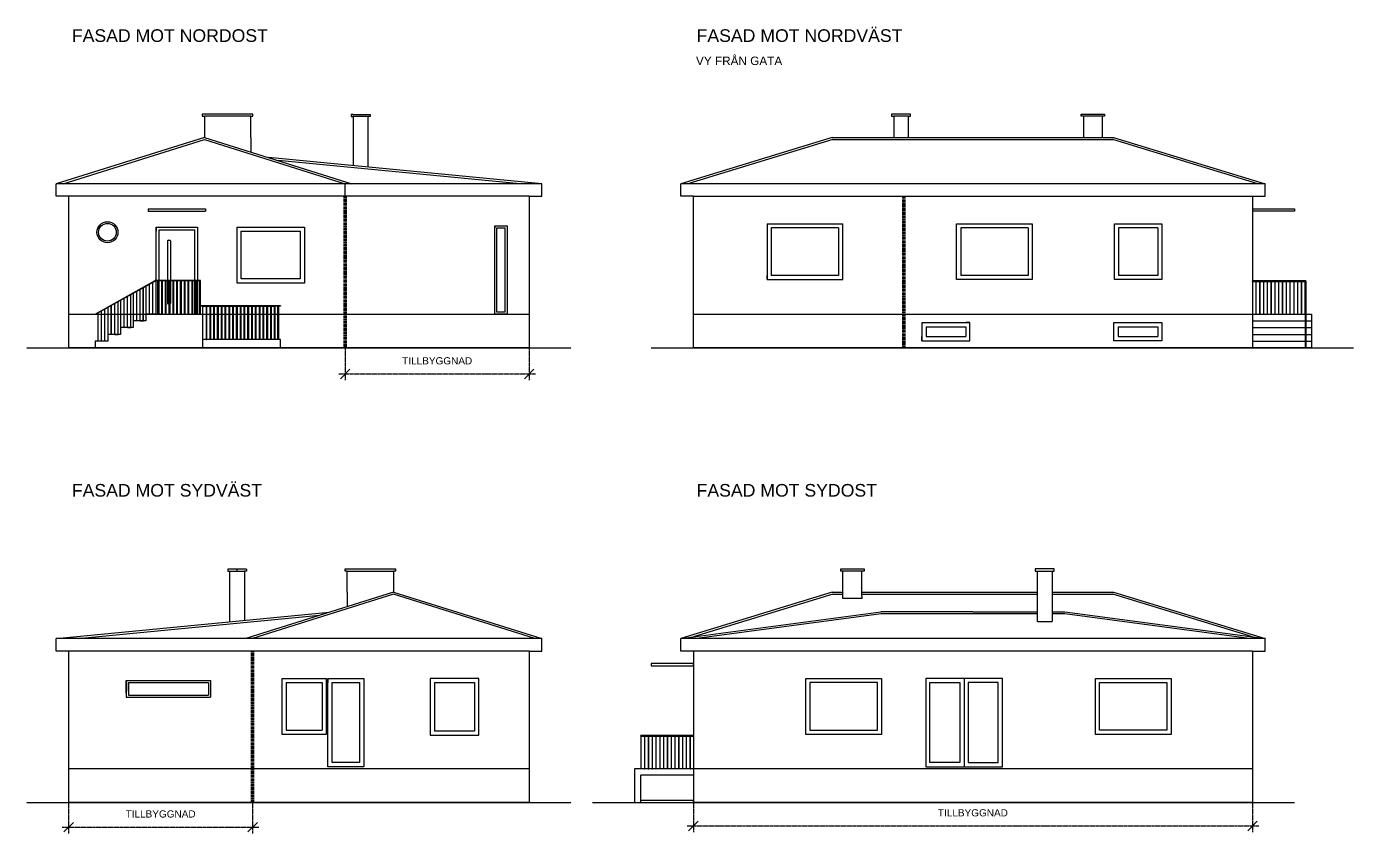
# Model space of a CAD drawing. Header units: millimetres. Extents: x -90687 to 89961, y -57823 to 169777.
# Drawn here: x -48065 to -16545, y 7147 to 26312 of the extents above; entities that cross this region are included whole.
import ezdxf

# ---------------------------------------------------------------- set-up
doc = ezdxf.new("R2010")
doc.units = ezdxf.units.MM
doc.linetypes.add('ACAD_ISO04W100', pattern=[30, 24, -3, 0, -3])
doc.linetypes.add('CENTER2', pattern=[28.575, 19.05, -3.175, 3.175, -3.175])
doc.layers.get('0').update_dxf_attribs({"color": 1})
for name, color, linetype in [('Angivelser', 7, 'Continuous'), ('Förtydligande', 8, 'CENTER2'), ('Grundritningar', 1, 'Continuous'), ('Rörelsefogar', 1, 'CENTER2')]:
    doc.layers.add(name, color=color, linetype=linetype)
doc.styles.get("Standard").update_dxf_attribs({"font": 'Arial.ttf', "height": 170})
doc.dimstyles.new('Egen dimension', dxfattribs={"dimscale": 10, "dimtxt": 2.5, "dimasz": 15, "dimexe": 10, "dimexo": 0.625, "dimgap": 15, "dimtad": 1, "dimlfac": 0.001, "dimtxsty": 'Standard', "dimblk": 'OBLIQUE', "dimblk1": 'OBLIQUE', "dimblk2": 'OBLIQUE', "dimcen": 20, "dimdle": 10, "dimadec": 0, "dimazin": 0, "dimtfac": 1, "dimtmove": 0, "dimatfit": 3, "dimldrblk": 'OPEN90', "dimfxl": 1, "dimarcsym": 0})

# ---------------------------------------------------------------- blocks, each defined once
blk = doc.blocks.new('_Oblique')
at = {"color": 0, "linetype": 'ByBlock', "lineweight": -2}
blk.add_line((-0.5, -0.5), (0.5, 0.5), dxfattribs=at)
blk = doc.blocks.new('*D126')
at = {"layer": 'Defpoints', "color": 0, "transparency": 16777216}
for p in [(-40495, 18680), (-36125, 18680), (-36125, 18060)]:
    blk.add_point(p, dxfattribs=at)
at = {"layer": 'Förtydligande', "color": 0, "lineweight": -2, "transparency": 16777216}
for p, q in [((-40495, 18670), (-40495, 17910)), ((-36125, 18670), (-36125, 17910)), ((-40645, 18060), (-35975, 18060))]:
    blk.add_line(p, q, dxfattribs=at)
at = {"layer": 'Förtydligande', "color": 0, "lineweight": -2, "transparency": 16777216, "xscale": 225, "yscale": 225, "zscale": 225, "rotation": 180}
blk.add_blockref('_Oblique', (-40495, 18060), dxfattribs=at)
at = {"layer": 'Förtydligande', "color": 0, "lineweight": -2, "transparency": 16777216, "xscale": 225, "yscale": 225, "zscale": 225}
blk.add_blockref('_Oblique', (-36125, 18060), dxfattribs=at)
at = {"layer": 'Förtydligande', "color": 0, "transparency": 16777216, "insert": (-38310, 18372), "char_height": 170, "attachment_point": 5}
blk.add_mtext('TILLBYGGNAD', dxfattribs=at)
blk = doc.blocks.new('_Open90')
at = {"color": 0, "linetype": 'ByBlock', "lineweight": -2}
for p, q in [((0, 0), (-1, 0)), ((-0.5, 0.5), (0, 0)), ((0, 0), (-0.5, -0.5))]:
    blk.add_line(p, q, dxfattribs=at)
blk = doc.blocks.new('*D127')
at = {"layer": 'Defpoints', "color": 0, "transparency": 16777216}
for p in [(-47065, 7880), (-42695, 7880), (-42695, 7297)]:
    blk.add_point(p, dxfattribs=at)
at = {"layer": 'Förtydligande', "color": 0, "lineweight": -2, "transparency": 16777216}
for p, q in [((-47065, 7870), (-47065, 7147)), ((-42695, 7870), (-42695, 7147)), ((-47215, 7297), (-42545, 7297))]:
    blk.add_line(p, q, dxfattribs=at)
at = {"layer": 'Förtydligande', "color": 0, "lineweight": -2, "transparency": 16777216, "xscale": 225, "yscale": 225, "zscale": 225, "rotation": 180}
blk.add_blockref('_Oblique', (-47065, 7297), dxfattribs=at)
at = {"layer": 'Förtydligande', "color": 0, "lineweight": -2, "transparency": 16777216, "xscale": 225, "yscale": 225, "zscale": 225}
blk.add_blockref('_Oblique', (-42695, 7297), dxfattribs=at)
at = {"layer": 'Förtydligande', "color": 0, "transparency": 16777216, "insert": (-44880, 7609), "char_height": 170, "attachment_point": 5}
blk.add_mtext('TILLBYGGNAD', dxfattribs=at)
blk = doc.blocks.new('*D128')
at = {"layer": 'Defpoints', "color": 0, "transparency": 16777216}
for p in [(-32225, 7880), (-18945, 7880), (-18945, 7324)]:
    blk.add_point(p, dxfattribs=at)
at = {"layer": 'Förtydligande', "color": 0, "lineweight": -2, "transparency": 16777216}
for p, q in [((-32225, 7870), (-32225, 7174)), ((-18945, 7870), (-18945, 7174)), ((-32375, 7324), (-18795, 7324))]:
    blk.add_line(p, q, dxfattribs=at)
at = {"layer": 'Förtydligande', "color": 0, "lineweight": -2, "transparency": 16777216, "xscale": 225, "yscale": 225, "zscale": 225, "rotation": 180}
blk.add_blockref('_Oblique', (-32225, 7324), dxfattribs=at)
at = {"layer": 'Förtydligande', "color": 0, "lineweight": -2, "transparency": 16777216, "xscale": 225, "yscale": 225, "zscale": 225}
blk.add_blockref('_Oblique', (-18945, 7324), dxfattribs=at)
at = {"layer": 'Förtydligande', "color": 0, "transparency": 16777216, "insert": (-25585, 7636), "char_height": 170, "attachment_point": 5}
blk.add_mtext('TILLBYGGNAD', dxfattribs=at)

msp = doc.modelspace()

# ---------------------------------------------------------------- linework, layer by layer
at = {"layer": 'Förtydligande', "linetype": 'ACAD_ISO04W100', "lineweight": -3, "ltscale": 0.1}
for p, q in [((-48065.013, 18679.864), (-35125.013, 18679.864)), ((-33225.15, 18679.864), (-16545.15, 18679.864)), ((-48065.013, 7879.864), (-35125.013, 7879.864)), ((-34625.013, 7879.864), (-17945.013, 7879.864))]:
    msp.add_line(p, q, dxfattribs=at)
at = {"layer": 'Grundritningar'}
for p, q in [((-42690.517, 24229.768), (-43890.517, 24229.768)), ((-43890.517, 24229.768), (-43890.517, 24179.768)), ((-43890.517, 24179.768), (-43840.517, 24179.768)), ((-42740.517, 24179.768), (-43840.517, 24179.768)), ((-43840.517, 24179.768), (-43840.517, 23679.768)), ((-42740.517, 23679.768), (-42740.517, 24179.768)), ((-42740.517, 24179.768), (-42690.517, 24179.768)), ((-42690.517, 24179.768), (-42690.517, 24229.768)), ((-40353.879, 24225.437), (-39903.879, 24225.437)), ((-40353.879, 24225.437), (-40353.879, 24175.437)), ((-40303.879, 24225.437), (-40353.879, 24225.437)), ((-40353.879, 24175.437), (-40303.879, 24175.437)), ((-39953.879, 24175.437), (-40303.879, 24175.437)), ((-40303.879, 24175.437), (-40303.879, 23008.969)), ((-39953.879, 22975.437), (-39953.879, 24175.437)), ((-39903.879, 24175.437), (-39953.879, 24175.437)), ((-39903.879, 24225.437), (-39903.879, 24175.437)), ((-27065.706, 24229.864), (-27515.706, 24229.864)), ((-27515.706, 24229.864), (-27515.706, 24179.864)), ((-27515.706, 24179.864), (-27465.706, 24179.864)), ((-27115.706, 24179.864), (-27465.706, 24179.864)), ((-27465.706, 24179.864), (-27465.706, 23679.864)), ((-27115.706, 23679.864), (-27115.706, 24179.864)), ((-27115.706, 24179.864), (-27065.706, 24179.864)), ((-27065.706, 24179.864), (-27065.706, 24229.864)), ((-23009.451, 24179.864), (-23009.451, 24229.864)), ((-23009.451, 24229.864), (-22459.451, 24229.864)), ((-22959.451, 24179.864), (-23009.451, 24179.864)), ((-22509.451, 24179.864), (-22959.451, 24179.864)), ((-22959.451, 24179.864), (-22959.451, 23679.864)), ((-22509.451, 23679.864), (-22509.451, 24179.864)), ((-22459.451, 24179.864), (-22509.451, 24179.864)), ((-22459.451, 24229.864), (-22459.451, 24179.864)), ((-43840.517, 23679.768), (-47365.013, 22579.864)), ((-43840.517, 23679.768), (-40335.013, 22579.864)), ((-42740.517, 23679.768), (-42740.517, 23334.627)), ((-28925.15, 23679.864), (-32525.15, 22579.864)), ((-28925.15, 23679.864), (-22245.15, 23679.864)), ((-22245.15, 23679.864), (-18645.15, 22579.864)), ((-47197.641, 22579.864), (-43840.921, 23627.268)), ((-43840.921, 23627.268), (-40495.013, 22579.864)), ((-28910.446, 23632.075), (-32354.045, 22579.864)), ((-28910.446, 23632.075), (-22259.451, 23631.953)), ((-18813.633, 22579.864), (-22259.451, 23631.953)), ((-35825.013, 22579.864), (-42317.448, 23201.882)), ((-36349.216, 22579.864), (-42087.007, 23129.578)), ((-47365.013, 22279.864), (-47365.013, 22579.864)), ((-35825.013, 22579.864), (-47365.013, 22579.864)), ((-40495.013, 22279.864), (-40495.013, 22579.864)), ((-35825.013, 22279.864), (-35825.013, 22579.864)), ((-32525.15, 22279.864), (-32525.15, 22579.864)), ((-18645.15, 22579.864), (-32525.15, 22579.864)), ((-18645.15, 22279.864), (-18645.15, 22579.864)), ((-47065.013, 22279.864), (-47365.013, 22279.864)), ((-36125.013, 22279.864), (-47065.013, 22279.864)), ((-47065.013, 22279.864), (-47065.013, 19479.864)), ((-36125.013, 22279.864), (-36125.013, 19479.864)), ((-36125.013, 22279.864), (-35825.013, 22279.864)), ((-32225.15, 22279.864), (-32525.15, 22279.864)), ((-32225.15, 22279.864), (-18945.15, 22279.864)), ((-32225.15, 19479.864), (-32225.15, 22279.864)), ((-18945.15, 22279.864), (-18945.15, 19479.864)), ((-18945.15, 22279.864), (-18645.15, 22279.864)), ((-18945.15, 22279.864), (-18945.15, 21979.864)), ((-45175.013, 21979.864), (-45175.013, 21929.864)), ((-45175.013, 21979.864), (-43815.013, 21979.864)), ((-45175.013, 21929.864), (-43815.013, 21929.864)), ((-43815.013, 21979.864), (-43815.013, 21929.864)), ((-18945.15, 21979.864), (-17945.15, 21979.864)), ((-17945.15, 21929.864), (-18945.15, 21929.864)), ((-17945.15, 21979.864), (-17945.15, 21929.864)), ((-44985.013, 19479.864), (-44985.013, 21549.864)), ((-44985.013, 21549.864), (-44005.013, 21549.864)), ((-44985.013, 21549.864), (-44495.013, 21549.864)), ((-44985.013, 21549.864), (-44985.013, 21449.864)), ((-44915.013, 21449.864), (-44915.013, 21479.864)), ((-44915.013, 19479.864), (-44915.013, 21479.864)), ((-44915.013, 21479.864), (-44075.013, 21479.864)), ((-44915.013, 21479.864), (-44715.013, 21479.864)), ((-44075.013, 21479.864), (-44075.013, 19479.864)), ((-44005.013, 21549.864), (-44005.013, 19479.864)), ((-43065.013, 21549.864), (-41465.013, 21549.864)), ((-43065.013, 20219.864), (-43065.013, 21549.864)), ((-42965.013, 20319.864), (-42965.013, 21449.864)), ((-42965.013, 21449.864), (-41565.013, 21449.864)), ((-41565.013, 21449.864), (-41565.013, 20319.864)), ((-41465.013, 21549.864), (-41465.013, 20219.864)), ((-36945.013, 19479.864), (-36945.013, 21579.864)), ((-36945.013, 21579.864), (-36645.013, 21579.864)), ((-36945.013, 21579.864), (-36945.013, 21529.864)), ((-36895.013, 19529.864), (-36895.013, 21529.864)), ((-36895.013, 21529.864), (-36695.013, 21529.864)), ((-36695.013, 19529.864), (-36695.013, 21529.864)), ((-36645.013, 21579.864), (-36645.013, 19479.864)), ((-30475.15, 21629.864), (-30475.15, 20299.864)), ((-30475.15, 21629.864), (-28675.15, 21629.864)), ((-30475.15, 21629.864), (-30475.15, 21529.864)), ((-30375.15, 21529.864), (-30375.15, 20399.864)), ((-28775.15, 21529.864), (-30375.15, 21529.864)), ((-28775.15, 21529.864), (-28775.15, 20399.864)), ((-28675.15, 20299.864), (-28675.15, 21629.864)), ((-25975.15, 20299.864), (-25975.15, 21629.864)), ((-25975.15, 21629.864), (-24175.15, 21629.864)), ((-25875.15, 21529.864), (-25875.15, 20399.864)), ((-24275.15, 21529.864), (-25875.15, 21529.864)), ((-24275.15, 21529.864), (-24275.15, 20399.864)), ((-24175.15, 21629.864), (-24175.15, 20299.864)), ((-22225.15, 20299.864), (-22225.15, 21629.864)), ((-22225.15, 21629.864), (-21095.15, 21629.864)), ((-22125.15, 21529.864), (-22125.15, 20399.864)), ((-21195.15, 21529.864), (-22125.15, 21529.864)), ((-21195.15, 21529.864), (-21195.15, 20399.864)), ((-21095.15, 21629.864), (-21095.15, 20299.864)), ((-44715.013, 21219.864), (-44715.013, 19739.864)), ((-44695.013, 21239.864), (-44665.013, 21239.864)), ((-44645.013, 21219.864), (-44645.013, 19739.864)), ((-46435.013, 19479.864), (-45009.152, 20277.319)), ((-45009.152, 20267.319), (-46435.013, 19469.864)), ((-45155.013, 20185.742), (-45155.013, 19479.864)), ((-45145.013, 19479.864), (-45145.013, 20191.335)), ((-45075.013, 20230.484), (-45075.013, 19479.864)), ((-45065.013, 19479.864), (-45065.013, 20236.077)), ((-44985.013, 20279.864), (-44999.39, 20279.864)), ((-43954.539, 20269.864), (-44999.39, 20269.864)), ((-43954.539, 20279.864), (-44989.835, 20279.864)), ((-44944.082, 19479.864), (-44944.082, 20269.864)), ((-44934.082, 20269.864), (-44934.082, 19479.864)), ((-44854.082, 19479.864), (-44854.082, 20269.864)), ((-44844.082, 20269.864), (-44844.082, 19479.864)), ((-44764.082, 19479.864), (-44764.082, 20269.864)), ((-44754.082, 20269.864), (-44754.082, 19479.864)), ((-44674.082, 19479.864), (-44674.082, 20269.864)), ((-44664.082, 20269.864), (-44664.082, 19479.864)), ((-44584.082, 19479.864), (-44584.082, 20269.864)), ((-44574.082, 20269.864), (-44574.082, 19479.864)), ((-44494.082, 19479.864), (-44494.082, 20269.864)), ((-44484.082, 20269.864), (-44484.082, 19479.864)), ((-44404.082, 19479.864), (-44404.082, 20269.864)), ((-44394.082, 20269.864), (-44394.082, 19479.864)), ((-44314.082, 19479.864), (-44314.082, 20269.864)), ((-44304.082, 20269.864), (-44304.082, 19479.864)), ((-44224.082, 19479.864), (-44224.082, 20269.864)), ((-44214.082, 20269.864), (-44214.082, 19479.864)), ((-44134.082, 19479.864), (-44134.082, 20269.864)), ((-44124.082, 20269.864), (-44124.082, 19479.864)), ((-44044.082, 19479.864), (-44044.082, 20269.864)), ((-44034.082, 20269.864), (-44034.082, 19479.864)), ((-43934.539, 20279.864), (-43954.539, 20279.864)), ((-43954.539, 20269.864), (-43944.539, 20269.864)), ((-43949.539, 19479.864), (-43949.539, 20269.864)), ((-43944.539, 20269.864), (-43934.539, 20269.864)), ((-43944.539, 20269.864), (-43939.539, 20269.864)), ((-43939.539, 20269.864), (-43939.539, 19479.864)), ((-43934.539, 20269.864), (-43934.539, 20279.864)), ((-41465.013, 20219.864), (-43065.013, 20219.864)), ((-41565.013, 20319.864), (-42965.013, 20319.864)), ((-30475.15, 20299.864), (-30475.15, 20399.864)), ((-30475.15, 20299.864), (-28675.15, 20299.864)), ((-28775.15, 20399.864), (-30375.15, 20399.864)), ((-24175.15, 20299.864), (-25975.15, 20299.864)), ((-24275.15, 20399.864), (-25875.15, 20399.864)), ((-21095.15, 20299.864), (-22225.15, 20299.864)), ((-21195.15, 20399.864), (-22125.15, 20399.864)), ((-18945.15, 20259.864), (-18945.15, 20269.864)), ((-17675.15, 20269.864), (-18945.15, 20269.864)), ((-18945.15, 20259.864), (-17695.15, 20259.864)), ((-18945.15, 20259.864), (-18865.15, 20259.864)), ((-18865.15, 20259.864), (-18865.15, 19479.864)), ((-18855.15, 19479.864), (-18855.15, 20259.864)), ((-18855.15, 20259.864), (-18775.15, 20259.864)), ((-18775.15, 20259.864), (-18775.15, 19479.864)), ((-18765.15, 19479.864), (-18765.15, 20259.864)), ((-18765.15, 20259.864), (-18685.15, 20259.864)), ((-18685.15, 20259.864), (-18685.15, 19479.864)), ((-18675.15, 19479.864), (-18675.15, 20259.864)), ((-18675.15, 20259.864), (-18595.15, 20259.864)), ((-18595.15, 20259.864), (-18595.15, 19479.864)), ((-18585.15, 19479.864), (-18585.15, 20259.864)), ((-18585.15, 20259.864), (-18505.15, 20259.864)), ((-18505.15, 20259.864), (-18505.15, 19479.864)), ((-18495.15, 19479.864), (-18495.15, 20259.864)), ((-18495.15, 20259.864), (-18415.15, 20259.864)), ((-18415.15, 20259.864), (-18415.15, 19479.864)), ((-18405.15, 19479.864), (-18405.15, 20259.864)), ((-18405.15, 20259.864), (-18325.15, 20259.864)), ((-18325.15, 20259.864), (-18325.15, 19479.864)), ((-18315.15, 19479.864), (-18315.15, 20259.864)), ((-18315.15, 20259.864), (-18235.15, 20259.864)), ((-18235.15, 20259.864), (-18235.15, 19479.864)), ((-18225.15, 19479.864), (-18225.15, 20259.864)), ((-18225.15, 20259.864), (-18145.15, 20259.864)), ((-18145.15, 20259.864), (-18145.15, 19479.864)), ((-18135.15, 19479.864), (-18135.15, 20259.864)), ((-18135.15, 20259.864), (-18055.15, 20259.864)), ((-18055.15, 20259.864), (-18055.15, 19479.864)), ((-18045.15, 19479.864), (-18045.15, 20259.864)), ((-18045.15, 20259.864), (-17965.15, 20259.864)), ((-17965.15, 20259.864), (-17965.15, 19479.864)), ((-17955.15, 19479.864), (-17955.15, 20259.864)), ((-17955.15, 20259.864), (-17875.15, 20259.864)), ((-17875.15, 20259.864), (-17875.15, 19479.864)), ((-17865.15, 19479.864), (-17865.15, 20259.864)), ((-17865.15, 20259.864), (-17785.15, 20259.864)), ((-17785.15, 20259.864), (-17785.15, 19479.864)), ((-17775.15, 19479.864), (-17775.15, 20259.864)), ((-17695.15, 19479.864), (-17695.15, 20259.864)), ((-17675.15, 20269.864), (-17675.15, 18679.864)), ((-45675.013, 19894.916), (-45675.013, 19159.864)), ((-45665.013, 19159.864), (-45665.013, 19900.509)), ((-45595.013, 19939.659), (-45595.013, 19159.864)), ((-45585.013, 19159.864), (-45585.013, 19945.252)), ((-45535.013, 19973.216), (-45535.013, 19319.864)), ((-45525.013, 19319.864), (-45525.013, 19978.808)), ((-45455.013, 20017.958), (-45455.013, 19319.864)), ((-45445.013, 19319.864), (-45445.013, 20023.551)), ((-45375.013, 20062.7), (-45375.013, 19319.864)), ((-45365.013, 19319.864), (-45365.013, 20068.293)), ((-45295.013, 19319.864), (-45295.013, 20107.443)), ((-45285.013, 19319.864), (-45285.013, 20113.036)), ((-45235.013, 20141), (-45235.013, 19479.864)), ((-45225.013, 19479.864), (-45225.013, 20146.592)), ((-46295.022, 19548.158), (-46295.022, 18839.864)), ((-46285.022, 18839.864), (-46285.022, 19553.751)), ((-46215.022, 19592.9), (-46215.022, 18839.864)), ((-46205.022, 18839.864), (-46205.022, 19598.493)), ((-46135.013, 19637.648), (-46135.013, 18999.864)), ((-46125.013, 18999.864), (-46125.013, 19643.24)), ((-46055.013, 18999.864), (-46055.013, 19682.39)), ((-46045.013, 18999.864), (-46045.013, 19687.983)), ((-45975.013, 19727.132), (-45975.013, 18999.864)), ((-45965.013, 18999.864), (-45965.013, 19732.725)), ((-45895.013, 19771.875), (-45895.013, 18999.864)), ((-45885.013, 18999.864), (-45885.013, 19777.468)), ((-45835.013, 19805.432), (-45835.013, 19159.864)), ((-45825.013, 19159.864), (-45825.013, 19811.024)), ((-45755.013, 19850.174), (-45755.013, 19159.864)), ((-45745.013, 19159.864), (-45745.013, 19855.767)), ((-44665.013, 19719.864), (-44695.013, 19719.864)), ((-42035.013, 19679.864), (-43939.539, 19679.864)), ((-42035.013, 19669.864), (-43939.539, 19669.864)), ((-43885.013, 19669.864), (-43885.013, 18879.864)), ((-43875.013, 19669.864), (-43885.013, 19669.864)), ((-43875.013, 18879.864), (-43875.013, 19669.864)), ((-43875.013, 19669.864), (-43785.013, 19669.864)), ((-43795.013, 19669.864), (-43795.013, 18879.864)), ((-43785.013, 19669.864), (-43795.013, 19669.864)), ((-43785.013, 19669.864), (-43695.013, 19669.864)), ((-43785.013, 18879.864), (-43785.013, 19669.864)), ((-43705.013, 18879.864), (-43705.013, 19669.864)), ((-43695.013, 19669.864), (-43605.013, 19669.864)), ((-43695.013, 19669.864), (-43695.013, 18879.864)), ((-43615.013, 18879.864), (-43615.013, 19669.864)), ((-43605.013, 19669.864), (-43515.013, 19669.864)), ((-43605.013, 19669.864), (-43605.013, 18879.864)), ((-43525.013, 18879.864), (-43525.013, 19669.864)), ((-43515.013, 19669.864), (-43515.013, 18879.864)), ((-43515.013, 19669.864), (-43425.013, 19669.864)), ((-43435.013, 18879.864), (-43435.013, 19669.864)), ((-43425.013, 19669.864), (-43335.013, 19669.864)), ((-43425.013, 19669.864), (-43425.013, 18879.864)), ((-43345.013, 18879.864), (-43345.013, 19669.864)), ((-43335.013, 19669.864), (-43245.013, 19669.864)), ((-43335.013, 19669.864), (-43335.013, 18879.864)), ((-43255.013, 18879.864), (-43255.013, 19669.864)), ((-43245.013, 19669.864), (-43155.013, 19669.864)), ((-43245.013, 19669.864), (-43245.013, 18879.864)), ((-43165.013, 18879.864), (-43165.013, 19669.864)), ((-43155.013, 19669.864), (-43065.013, 19669.864)), ((-43155.013, 19669.864), (-43155.013, 18879.864)), ((-43075.013, 18879.864), (-43075.013, 19669.864)), ((-43065.013, 19669.864), (-42975.013, 19669.864)), ((-43065.013, 19669.864), (-43065.013, 18879.864)), ((-42985.013, 18879.864), (-42985.013, 19669.864)), ((-42975.013, 19669.864), (-42885.013, 19669.864)), ((-42975.013, 19669.864), (-42975.013, 18879.864)), ((-42895.013, 18879.864), (-42895.013, 19669.864)), ((-42885.013, 19669.864), (-42795.013, 19669.864)), ((-42885.013, 19669.864), (-42885.013, 18879.864)), ((-42805.013, 18879.864), (-42805.013, 19669.864)), ((-42795.013, 19669.864), (-42705.013, 19669.864)), ((-42795.013, 19669.864), (-42795.013, 18879.864)), ((-42715.013, 18879.864), (-42715.013, 19669.864)), ((-42705.013, 19669.864), (-42615.013, 19669.864)), ((-42705.013, 19669.864), (-42705.013, 18879.864)), ((-42625.013, 18879.864), (-42625.013, 19669.864)), ((-42615.013, 19669.864), (-42525.013, 19669.864)), ((-42615.013, 19669.864), (-42615.013, 18879.864)), ((-42535.013, 18879.864), (-42535.013, 19669.864)), ((-42525.013, 19669.864), (-42435.013, 19669.864)), ((-42525.013, 19669.864), (-42525.013, 18879.864)), ((-42445.013, 18879.864), (-42445.013, 19669.864)), ((-42435.013, 19669.864), (-42345.013, 19669.864)), ((-42435.013, 19669.864), (-42435.013, 18879.864)), ((-42355.013, 18879.864), (-42355.013, 19669.864)), ((-42345.013, 19669.864), (-42255.013, 19669.864)), ((-42345.013, 19669.864), (-42345.013, 18879.864)), ((-42265.013, 18879.864), (-42265.013, 19669.864)), ((-42255.013, 19669.864), (-42165.013, 19669.864)), ((-42255.013, 19669.864), (-42255.013, 18879.864)), ((-42175.013, 18879.864), (-42175.013, 19669.864)), ((-42165.013, 19669.864), (-42165.013, 18879.864)), ((-42100.013, 19669.864), (-42100.013, 18879.864)), ((-42075.013, 18879.864), (-42075.013, 19669.864)), ((-42035.013, 19679.864), (-42035.013, 19679.864)), ((-42035.013, 19679.864), (-42035.013, 19669.864)), ((-47065.013, 19479.864), (-47065.013, 18679.864)), ((-47065.013, 19479.864), (-40495.013, 19479.864)), ((-46435.013, 19469.864), (-46435.013, 19479.864)), ((-46375.022, 19503.416), (-46375.022, 18839.864)), ((-46365.022, 18839.864), (-46365.022, 19509.008)), ((-45235.013, 19319.864), (-45535.013, 19319.864)), ((-45535.013, 19319.864), (-45535.013, 19159.864)), ((-45365.013, 19319.864), (-45295.013, 19319.864)), ((-45295.013, 19319.864), (-45285.013, 19319.864)), ((-44985.013, 19479.864), (-45235.013, 19479.864)), ((-45235.013, 19479.864), (-45235.013, 19319.864)), ((-45034.082, 19479.864), (-45024.082, 19479.864)), ((-44985.013, 19479.864), (-44005.013, 19479.864)), ((-44985.013, 19479.864), (-44885.013, 19479.864)), ((-44885.013, 19479.864), (-44915.013, 19479.864)), ((-44005.013, 19479.864), (-43885.013, 19479.864)), ((-43939.539, 19479.864), (-43949.539, 19479.864)), ((-43885.013, 19479.864), (-43885.013, 18679.864)), ((-40485.013, 19479.864), (-36125.013, 19479.864)), ((-36645.013, 19479.864), (-36945.013, 19479.864)), ((-36945.013, 19479.864), (-36895.013, 19479.864)), ((-36695.013, 19529.864), (-36895.013, 19529.864)), ((-36645.013, 19479.864), (-36695.013, 19479.864)), ((-36125.013, 19479.864), (-36125.013, 18679.864)), ((-32225.15, 18679.864), (-32225.15, 19479.864)), ((-32225.15, 19479.864), (-18945.15, 19479.864)), ((-26795.15, 19279.864), (-26795.15, 18849.864)), ((-26795.15, 19279.864), (-25655.15, 19279.864)), ((-26795.15, 19279.864), (-26795.15, 19179.864)), ((-26795.15, 19279.864), (-26695.15, 19279.864)), ((-25655.15, 19279.864), (-25755.15, 19279.864)), ((-25655.15, 18849.864), (-25655.15, 19279.864)), ((-22235.15, 18849.864), (-22235.15, 19279.864)), ((-22235.15, 19279.864), (-21095.15, 19279.864)), ((-21095.15, 19279.864), (-21095.15, 18849.864)), ((-18945.15, 19479.864), (-18945.15, 18679.864)), ((-18945.15, 19479.864), (-18945.15, 19279.864)), ((-18945.15, 19479.864), (-17545.15, 19479.864)), ((-18945.15, 19319.864), (-17545.15, 19319.864)), ((-18865.15, 19479.864), (-18855.15, 19479.864)), ((-18775.15, 19479.864), (-18765.15, 19479.864)), ((-18685.15, 19479.864), (-18675.15, 19479.864)), ((-18595.15, 19479.864), (-18585.15, 19479.864)), ((-18505.15, 19479.864), (-18495.15, 19479.864)), ((-18415.15, 19479.864), (-18405.15, 19479.864)), ((-18325.15, 19479.864), (-18315.15, 19479.864)), ((-18235.15, 19479.864), (-18225.15, 19479.864)), ((-18145.15, 19479.864), (-18135.15, 19479.864)), ((-18055.15, 19479.864), (-18045.15, 19479.864)), ((-17965.15, 19479.864), (-17955.15, 19479.864)), ((-17875.15, 19479.864), (-17865.15, 19479.864)), ((-17785.15, 19479.864), (-17775.15, 19479.864)), ((-17695.15, 19479.864), (-17695.15, 18679.864)), ((-17545.15, 19479.864), (-17545.15, 18679.864)), ((-45835.013, 18999.864), (-46135.013, 18999.864)), ((-46135.013, 18999.864), (-46135.013, 18839.864)), ((-46045.013, 18999.864), (-46055.013, 18999.864)), ((-45975.013, 18999.864), (-46045.013, 18999.864)), ((-45965.013, 18999.864), (-45885.013, 18999.864)), ((-45535.013, 19159.864), (-45835.013, 19159.864)), ((-45835.013, 19159.864), (-45835.013, 18999.864)), ((-45665.013, 19159.864), (-45585.013, 19159.864)), ((-26795.15, 18849.864), (-26795.15, 18949.864)), ((-26695.15, 19179.864), (-25755.15, 19179.864)), ((-26695.15, 19179.864), (-26695.15, 18949.864)), ((-26695.15, 18949.864), (-25755.15, 18949.864)), ((-25755.15, 19179.864), (-25755.15, 18949.864)), ((-22135.15, 19179.864), (-21195.15, 19179.864)), ((-22135.15, 19179.864), (-22135.15, 18949.864)), ((-22135.15, 18949.864), (-21195.15, 18949.864)), ((-21195.15, 19179.864), (-21195.15, 18949.864)), ((-18945.15, 19159.864), (-17545.15, 19159.864)), ((-18945.15, 18999.864), (-17545.15, 18999.864)), ((-36125.013, 18679.864), (-47065.013, 18679.864)), ((-46135.013, 18839.864), (-46435.013, 18839.864)), ((-46435.013, 18839.864), (-46435.013, 18679.864)), ((-42035.013, 18879.864), (-43885.013, 18879.864)), ((-43885.013, 18879.864), (-43875.013, 18879.864)), ((-43885.013, 18679.864), (-42035.013, 18679.864)), ((-43795.013, 18879.864), (-43785.013, 18879.864)), ((-43695.013, 18879.864), (-43705.013, 18879.864)), ((-43605.013, 18879.864), (-43615.013, 18879.864)), ((-43515.013, 18879.864), (-43525.013, 18879.864)), ((-43425.013, 18879.864), (-43435.013, 18879.864)), ((-43335.013, 18879.864), (-43345.013, 18879.864)), ((-43245.013, 18879.864), (-43255.013, 18879.864)), ((-43155.013, 18879.864), (-43165.013, 18879.864)), ((-43065.013, 18879.864), (-43075.013, 18879.864)), ((-42975.013, 18879.864), (-42985.013, 18879.864)), ((-42885.013, 18879.864), (-42895.013, 18879.864)), ((-42795.013, 18879.864), (-42805.013, 18879.864)), ((-42705.013, 18879.864), (-42715.013, 18879.864)), ((-42615.013, 18879.864), (-42625.013, 18879.864)), ((-42525.013, 18879.864), (-42535.013, 18879.864)), ((-42435.013, 18879.864), (-42445.013, 18879.864)), ((-42345.013, 18879.864), (-42355.013, 18879.864)), ((-42255.013, 18879.864), (-42265.013, 18879.864)), ((-42165.013, 18879.864), (-42175.013, 18879.864)), ((-42035.013, 18879.864), (-42075.013, 18879.864)), ((-42035.013, 18679.864), (-42035.013, 18879.864)), ((-40495.013, 18679.864), (-40485.013, 18679.864)), ((-18945.15, 18679.864), (-32225.15, 18679.864)), ((-27225.15, 18679.864), (-27235.15, 18679.864)), ((-26795.15, 18849.864), (-25655.15, 18849.864)), ((-21095.15, 18849.864), (-22235.15, 18849.864)), ((-18945.15, 18839.864), (-17545.15, 18839.864)), ((-17545.15, 18679.864), (-18945.15, 18679.864)), ((-42836.147, 13425.437), (-43286.147, 13425.437)), ((-43286.147, 13425.437), (-43286.147, 13375.437)), ((-43286.147, 13375.437), (-43236.147, 13375.437)), ((-43236.147, 12175.437), (-43236.147, 13375.437)), ((-43236.147, 13375.437), (-42886.147, 13375.437)), ((-43061.147, 13375.437), (-43061.147, 13425.437)), ((-42886.147, 13375.437), (-42886.147, 12208.969)), ((-42836.147, 13375.437), (-42886.147, 13375.437)), ((-42836.147, 13425.437), (-42836.147, 13375.437)), ((-40499.51, 13379.768), (-40499.51, 13429.768)), ((-40499.51, 13429.768), (-39299.51, 13429.768)), ((-40449.51, 13379.768), (-40499.51, 13379.768)), ((-40449.51, 12879.768), (-40449.51, 13379.768)), ((-40449.51, 13379.768), (-39349.51, 13379.768)), ((-39349.51, 13379.768), (-39349.51, 12879.768)), ((-39299.51, 13379.768), (-39349.51, 13379.768)), ((-39299.51, 13429.768), (-39299.51, 13379.768)), ((-28720.711, 13379.864), (-28720.711, 13429.864)), ((-28720.711, 13429.864), (-28170.711, 13429.864)), ((-28670.711, 13379.864), (-28720.711, 13379.864)), ((-28220.711, 13379.864), (-28670.711, 13379.864)), ((-28670.711, 12779.864), (-28670.711, 13379.864)), ((-28170.711, 13379.864), (-28220.711, 13379.864)), ((-28220.711, 12779.864), (-28220.711, 13379.864)), ((-28170.711, 13429.864), (-28170.711, 13379.864)), ((-23654.457, 13429.864), (-24104.457, 13429.864)), ((-24104.457, 13429.864), (-24104.457, 13379.864)), ((-24104.457, 13379.864), (-24054.457, 13379.864)), ((-24054.457, 13379.864), (-23704.457, 13379.864)), ((-24054.457, 12179.864), (-24054.457, 13379.864)), ((-23704.457, 13379.864), (-23704.457, 12179.864)), ((-23704.457, 13379.864), (-23654.457, 13379.864)), ((-23654.457, 13379.864), (-23654.457, 13429.864)), ((-43236.147, 12175.437), (-43236.147, 13141.978)), ((-42886.147, 13141.978), (-42886.147, 12208.969)), ((-24054.457, 12179.864), (-24054.457, 13146.405)), ((-39349.51, 12879.768), (-42855.013, 11779.864)), ((-39349.106, 12827.268), (-42695.013, 11779.864)), ((-40449.51, 12879.768), (-40449.51, 12534.627)), ((-39349.51, 12879.768), (-35825.013, 11779.864)), ((-35992.385, 11779.864), (-39349.106, 12827.268)), ((-28925.013, 12879.864), (-32525.013, 11779.864)), ((-28910.31, 12832.075), (-32222.89, 11819.897)), ((-28925.013, 12879.864), (-28670.711, 12879.864)), ((-28910.31, 12832.075), (-28670.711, 12832.07)), ((-28670.711, 12729.864), (-28670.711, 12779.864)), ((-28220.711, 12729.864), (-28670.711, 12729.864)), ((-28220.711, 12879.864), (-24054.457, 12879.864)), ((-28220.711, 12832.062), (-24054.457, 12831.986)), ((-28220.711, 12779.864), (-28220.711, 12729.864)), ((-23704.457, 12879.864), (-22245.013, 12879.864)), ((-23704.457, 12831.979), (-22259.315, 12831.953)), ((-18942.481, 11819.246), (-22259.315, 12831.953)), ((-22245.013, 12879.864), (-18645.013, 11779.864)), ((-47365.013, 11779.864), (-40872.578, 12401.882)), ((-46840.811, 11779.864), (-41103.019, 12329.578)), ((-32525.013, 11779.864), (-27770.54, 12409.864)), ((-27763.239, 12360.4), (-32144.401, 11779.864)), ((-25587.09, 12409.864), (-27770.54, 12409.864)), ((-24054.457, 12359.944), (-27763.239, 12360.4)), ((-25587.09, 12409.864), (-24054.457, 12409.864)), ((-23704.457, 12409.864), (-23403.64, 12409.864)), ((-23403.64, 12359.864), (-23704.457, 12359.901)), ((-23403.64, 12409.864), (-18645.013, 11779.864)), ((-19025.69, 11779.864), (-23403.64, 12359.864)), ((-24054.457, 12179.864), (-23704.457, 12179.864)), ((-47365.013, 11479.864), (-47365.013, 11779.864)), ((-35825.013, 11779.864), (-47365.013, 11779.864)), ((-42695.013, 11779.864), (-42855.013, 11779.864)), ((-35825.013, 11479.864), (-35825.013, 11779.864)), ((-32525.013, 11479.864), (-32525.013, 11779.864)), ((-18645.013, 11779.864), (-32525.013, 11779.864)), ((-18645.013, 11479.864), (-18645.013, 11779.864)), ((-47065.013, 11479.864), (-47365.013, 11479.864)), ((-36125.013, 11479.864), (-47065.013, 11479.864)), ((-47065.013, 11479.864), (-47065.013, 8679.864)), ((-36125.013, 11479.864), (-38275.013, 11479.864)), ((-36125.013, 11479.864), (-36125.013, 8679.864)), ((-36125.013, 11479.864), (-35825.013, 11479.864)), ((-36125.013, 11479.864), (-36125.013, 9533.333)), ((-32225.013, 11479.864), (-32525.013, 11479.864)), ((-18945.013, 11479.864), (-32225.013, 11479.864)), ((-32225.013, 11479.864), (-32225.013, 8679.864)), ((-32225.013, 11479.864), (-32225.013, 11179.864)), ((-18945.013, 11479.864), (-18945.013, 8679.864)), ((-18945.013, 11479.864), (-18645.013, 11479.864)), ((-32225.013, 11179.864), (-33225.013, 11179.864)), ((-33225.013, 11179.864), (-33225.013, 11129.864)), ((-33225.013, 11129.864), (-32225.013, 11129.864)), ((-32225.013, 11129.864), (-32225.013, 11179.864)), ((-45695.013, 10779.864), (-43695.013, 10779.864)), ((-45695.013, 10479.864), (-45695.013, 10779.864)), ((-45695.013, 10779.864), (-45695.013, 10729.864)), ((-45695.013, 10779.864), (-45695.013, 10379.864)), ((-45645.013, 10729.864), (-43745.013, 10729.864)), ((-45645.013, 10529.864), (-45645.013, 10729.864)), ((-45645.013, 10729.864), (-45645.013, 10429.864)), ((-43745.013, 10729.864), (-43745.013, 10529.864)), ((-43745.013, 10729.864), (-43745.013, 10429.864)), ((-43695.013, 10779.864), (-43695.013, 10479.864)), ((-43695.013, 10779.864), (-43695.013, 10379.864)), ((-41995.013, 9499.864), (-41995.013, 10829.864)), ((-41995.013, 10829.864), (-40945.013, 10829.864)), ((-41895.013, 10729.864), (-41895.013, 9599.864)), ((-41895.013, 10729.864), (-41045.013, 10729.864)), ((-41045.013, 10729.864), (-41045.013, 9599.864)), ((-40945.013, 10829.864), (-40945.013, 9499.864)), ((-40905.013, 10829.864), (-40055.013, 10829.864)), ((-40905.013, 8729.864), (-40905.013, 10829.864)), ((-40905.013, 10829.864), (-40905.013, 10729.864)), ((-40805.013, 8829.864), (-40805.013, 10729.864)), ((-40805.013, 10729.864), (-40155.013, 10729.864)), ((-40155.013, 10729.864), (-40155.013, 8829.864)), ((-40055.013, 10829.864), (-40055.013, 8729.864)), ((-40055.013, 10779.864), (-40055.013, 10679.864)), ((-37325.013, 10829.864), (-38475.013, 10829.864)), ((-38475.013, 10829.864), (-38475.013, 9479.864)), ((-38375.013, 10729.864), (-38375.013, 9579.864)), ((-38375.013, 10729.864), (-37425.013, 10729.864)), ((-37425.013, 10729.864), (-37425.013, 9579.864)), ((-37325.013, 9479.864), (-37325.013, 10829.864)), ((-29554.868, 9499.864), (-29554.868, 10829.864)), ((-29554.868, 10829.864), (-27754.868, 10829.864)), ((-29454.868, 10729.864), (-29454.868, 9599.864)), ((-27854.868, 10729.864), (-29454.868, 10729.864)), ((-27854.868, 9599.864), (-27854.868, 10729.864)), ((-27754.868, 10829.864), (-27754.868, 9499.864)), ((-24885.013, 10829.864), (-26705.013, 10829.864)), ((-26705.013, 10829.864), (-26705.013, 8729.864)), ((-26605.013, 10729.864), (-25895.013, 10729.864)), ((-26605.013, 8829.864), (-26605.013, 10729.864)), ((-25895.013, 10729.864), (-25895.013, 8829.864)), ((-24885.013, 10829.864), (-25795.013, 10829.864)), ((-25795.013, 10829.864), (-25795.013, 8729.864)), ((-25695.013, 10729.864), (-25695.013, 8829.864)), ((-24985.013, 10729.864), (-25695.013, 10729.864)), ((-24985.013, 8829.864), (-24985.013, 10729.864)), ((-24885.013, 8729.864), (-24885.013, 10829.864)), ((-22675.013, 10829.864), (-20875.013, 10829.864)), ((-22675.013, 9499.864), (-22675.013, 10829.864)), ((-22575.013, 10729.864), (-20975.013, 10729.864)), ((-22575.013, 9599.864), (-22575.013, 10729.864)), ((-20975.013, 10729.864), (-20975.013, 9599.864)), ((-20875.013, 10829.864), (-20875.013, 9499.864)), ((-45645.013, 10429.864), (-43745.013, 10429.864)), ((-45695.013, 10379.864), (-43695.013, 10379.864)), ((-40945.013, 9499.864), (-41995.013, 9499.864)), ((-41895.013, 9599.864), (-41045.013, 9599.864)), ((-38475.013, 9479.864), (-37325.013, 9479.864)), ((-37425.013, 9579.864), (-38375.013, 9579.864)), ((-32225.013, 9469.864), (-33475.013, 9469.864)), ((-33475.013, 9459.864), (-33475.013, 9469.864)), ((-33475.013, 9459.864), (-33475.013, 8679.864)), ((-33465.013, 9459.864), (-32305.013, 9459.864)), ((-33465.013, 8679.864), (-33465.013, 9459.864)), ((-33385.013, 9459.864), (-33385.013, 8679.864)), ((-33375.013, 8679.864), (-33375.013, 9459.864)), ((-33295.013, 9459.864), (-33295.013, 8679.864)), ((-33285.013, 8679.864), (-33285.013, 9459.864)), ((-33285.013, 9459.864), (-33205.013, 9459.864)), ((-33205.013, 9459.864), (-33205.013, 8679.864)), ((-33195.013, 8679.864), (-33195.013, 9459.864)), ((-33195.013, 9459.864), (-33115.013, 9459.864)), ((-33115.013, 9459.864), (-33115.013, 8679.864)), ((-33105.013, 8679.864), (-33105.013, 9459.864)), ((-33105.013, 9459.864), (-33025.013, 9459.864)), ((-33025.013, 9459.864), (-33025.013, 8679.864)), ((-33015.013, 8679.864), (-33015.013, 9459.864)), ((-33015.013, 9459.864), (-32935.013, 9459.864)), ((-32935.013, 9459.864), (-32935.013, 8679.864)), ((-32925.013, 8679.864), (-32925.013, 9459.864)), ((-32925.013, 9459.864), (-32845.013, 9459.864)), ((-32845.013, 9459.864), (-32845.013, 8679.864)), ((-32835.013, 8679.864), (-32835.013, 9459.864)), ((-32835.013, 9459.864), (-32755.013, 9459.864)), ((-32755.013, 9459.864), (-32755.013, 8679.864)), ((-32745.013, 8679.864), (-32745.013, 9459.864)), ((-32745.013, 9459.864), (-32665.013, 9459.864)), ((-32665.013, 9459.864), (-32665.013, 8679.864)), ((-32655.013, 8679.864), (-32655.013, 9459.864)), ((-32655.013, 9459.864), (-32575.013, 9459.864)), ((-32575.013, 9459.864), (-32575.013, 8679.864)), ((-32565.013, 8679.864), (-32565.013, 9459.864)), ((-32565.013, 9459.864), (-32485.013, 9459.864)), ((-32485.013, 9459.864), (-32485.013, 8679.864)), ((-32475.013, 8679.864), (-32475.013, 9459.864)), ((-32475.013, 9459.864), (-32395.013, 9459.864)), ((-32395.013, 9459.864), (-32395.013, 8679.864)), ((-32385.013, 8679.864), (-32385.013, 9459.864)), ((-32305.013, 8679.864), (-32305.013, 9459.864)), ((-32295.013, 8679.864), (-32295.013, 9459.864)), ((-32295.013, 9459.864), (-32225.013, 9459.864)), ((-27754.868, 9499.864), (-29554.868, 9499.864)), ((-29454.868, 9599.864), (-27854.868, 9599.864)), ((-20875.013, 9499.864), (-22675.013, 9499.864)), ((-20975.013, 9599.864), (-22575.013, 9599.864)), ((-40155.013, 8829.864), (-40805.013, 8829.864)), ((-25895.013, 8829.864), (-26605.013, 8829.864)), ((-25695.013, 8829.864), (-24985.013, 8829.864)), ((-36125.013, 8679.864), (-47065.013, 8679.864)), ((-47065.013, 8679.864), (-47065.013, 7879.864)), ((-40055.013, 8729.864), (-40905.013, 8729.864)), ((-40055.013, 8679.864), (-40905.013, 8679.864)), ((-36125.013, 8679.864), (-36125.013, 7879.864)), ((-32225.013, 8679.864), (-33625.013, 8679.864)), ((-33625.013, 8679.864), (-33625.013, 7879.864)), ((-33475.013, 7879.864), (-33475.013, 8529.864)), ((-32225.013, 8529.864), (-33475.013, 8529.864)), ((-33385.013, 8679.864), (-33375.013, 8679.864)), ((-33295.013, 8679.864), (-33285.013, 8679.864)), ((-33205.013, 8679.864), (-33195.013, 8679.864)), ((-33115.013, 8679.864), (-33105.013, 8679.864)), ((-32305.013, 8679.864), (-32295.013, 8679.864)), ((-32305.013, 8679.864), (-32295.013, 8679.864)), ((-32225.013, 8679.864), (-32295.013, 8679.864)), ((-32225.013, 8679.864), (-32225.013, 7879.864)), ((-18945.013, 8679.864), (-32225.013, 8679.864)), ((-32225.013, 8679.864), (-32225.013, 8529.864)), ((-26705.013, 8729.864), (-24885.013, 8729.864)), ((-18945.013, 8679.864), (-18945.013, 7879.864)), ((-32225.013, 7929.864), (-33475.013, 7929.864)), ((-32225.013, 7879.864), (-32225.013, 7929.864)), ((-36125.013, 7879.864), (-47065.013, 7879.864)), ((-42695.013, 7879.864), (-42705.013, 7879.864)), ((-33625.013, 7879.864), (-33475.013, 7879.864)), ((-33475.013, 7879.864), (-32225.013, 7879.864)), ((-18945.013, 7879.864), (-32225.013, 7879.864)), ((-23945.013, 7879.864), (-23935.013, 7879.864))]:
    msp.add_line(p, q, dxfattribs=at)
for radius in [250, 210]:
    msp.add_circle((-46142.504, 21426.585), radius, dxfattribs=at)
for centre, start, end in [((-44695.013, 21219.864), 90, 180), ((-44665.013, 21219.864), 0, 90), ((-44999.39, 20259.864), 90, 119.2174081), ((-44999.39, 20249.864), 90, 119.2174081), ((-44695.013, 19739.864), 180, 270), ((-44665.013, 19739.864), 270, 0)]:
    msp.add_arc(centre, 20, start, end, dxfattribs=at)
at = {"layer": 'Rörelsefogar', "lineweight": 211, "ltscale": 0.1}
for p, q in [((-40495.013, 18679.864), (-40495.013, 22279.864)), ((-27225.15, 22279.864), (-27225.15, 18679.864)), ((-42695.013, 11479.864), (-42695.013, 7879.864))]:
    msp.add_line(p, q, dxfattribs=at)

# ---------------------------------------------------------------- texts
at = {"layer": 'Angivelser'}
for s, height, p in [('FASAD MOT NORDOST', 300, (-46988.151, 25946.832)), ('FASAD MOT NORDVÄST', 300, (-32148.288, 25946.832)), ('VY FRÅN GATA', 200, (-32163.122, 25397.838)), ('FASAD MOT SYDVÄST', 300, (-46988.151, 15146.832)), ('FASAD MOT SYDOST', 300, (-32148.151, 15146.832))]:
    msp.add_text(s, height=height, dxfattribs=at).set_placement(p)

# ---------------------------------------------------------------- dimensions: what is measured, and where the dimension line sits
at = {"layer": 'Förtydligande'}
for base, p1, p2, picture, middle in [((-36125.013, 18059.864), (-40495.013, 18679.864), (-36125.013, 18679.864), '*D126', (-38310.013, 18371.835)), ((-18945.013, 7323.621), (-32225.013, 7879.864), (-18945.013, 7879.864), '*D128', (-25585.013, 7635.593))]:
    dim = msp.add_linear_dim(base=base, p1=p1, p2=p2, text='TILLBYGGNAD', dimstyle='Egen dimension', override={"dimscale": 15}, dxfattribs=at)
    dim.commit()
    dim.dimension.update_dxf_attribs({"geometry": picture, "text_midpoint": middle})
dim = msp.add_linear_dim(base=(-42695.013, 7296.762), p1=(-47065.013, 7879.864), p2=(-42695.013, 7879.864), text='TILLBYGGNAD', dimstyle='Egen dimension', override={"dimscale": 15}, dxfattribs=at)
dim.commit()
dim.dimension.update_dxf_attribs({"geometry": '*D127', "text_midpoint": (-44880.013, 7296.762), "dimtype": 160})

doc.saveas('drawing.dxf')
